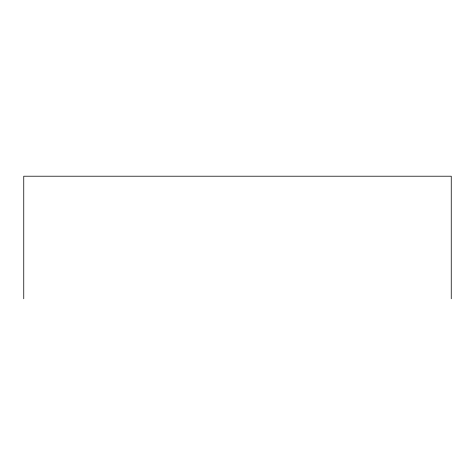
<?xml version="1.0" encoding="UTF-8"?>
<svg xmlns="http://www.w3.org/2000/svg" width="475" height="475" viewBox="0 0 475 475"><rect width="100%" height="100%" fill="white"/><g stroke="black" fill="none" stroke-linecap="round" stroke-linejoin="round"><path stroke-width="0.71" d="M451.25 298.787L451.25 176.213L23.75 176.213L23.75 298.787"/></g></svg>
